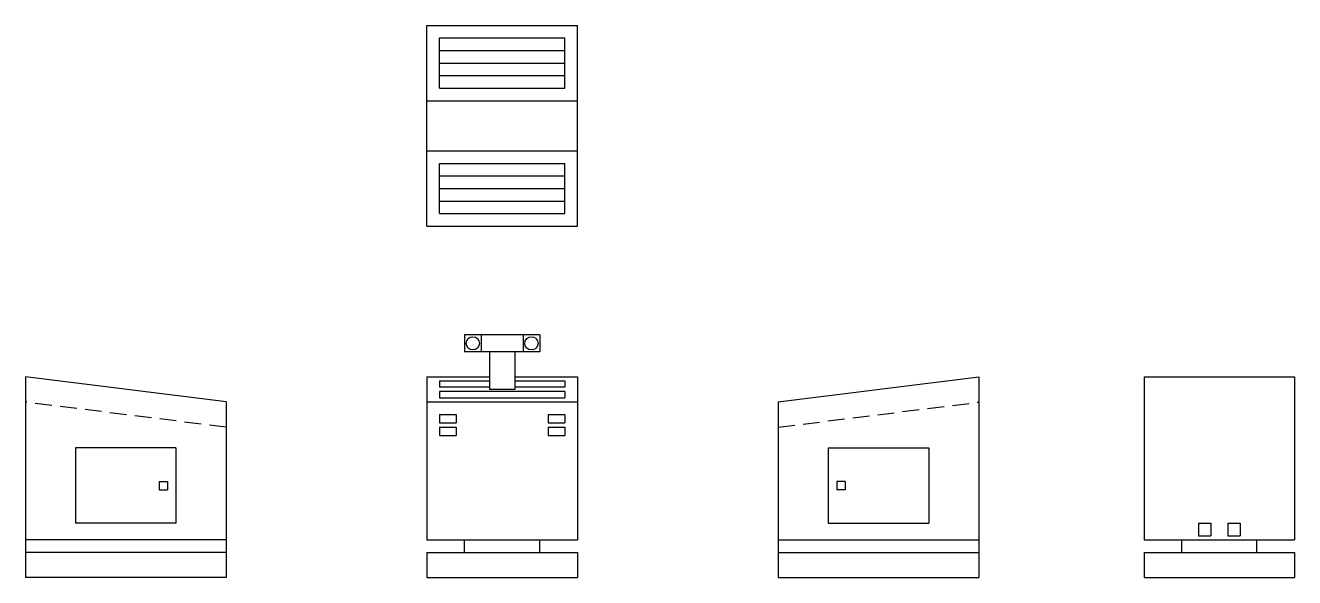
# Model space of a CAD drawing. Header units: inches. Extents: x -88 to 216, y -41 to 92.
import ezdxf

# ---------------------------------------------------------------- set-up
doc = ezdxf.new("R2010")
doc.units = ezdxf.units.IN
doc.header["$LTSCALE"] = 8
doc.header["$MEASUREMENT"] = 0
doc.linetypes.add('DASHED', pattern=[0.75, 0.5, -0.25])

msp = doc.modelspace()

# ---------------------------------------------------------------- linework, layer by layer
for p, q in [((8, 43.5), (8, 91.5)), ((8, 91.5), (44, 91.5)), ((44, 43.5), (44, 91.5)), ((11, 88.5), (41, 88.5)), ((11, 76.5), (11, 88.5)), ((41, 76.5), (41, 88.5)), ((11, 85.5), (41, 85.5)), ((11, 82.5), (41, 82.5)), ((11, 79.5), (41, 79.5)), ((11, 76.5), (41, 76.5)), ((8, 73.5), (44, 73.5)), ((8, 61.5), (44, 61.5)), ((11, 58.5), (41, 58.5)), ((11, 46.5), (11, 58.5)), ((41, 46.5), (41, 58.5)), ((11, 55.5), (41, 55.5)), ((11, 52.5), (41, 52.5)), ((11, 49.5), (41, 49.5)), ((11, 46.5), (41, 46.5)), ((8, 43.5), (44, 43.5)), ((17, 17.5), (17, 13.5)), ((35, 17.5), (17, 17.5)), ((21, 17.5), (21, 13.5)), ((31, 17.5), (31, 13.5)), ((35, 17.5), (35, 13.5)), ((35, 13.5), (17, 13.5)), ((23, 13.5), (23, 4.5)), ((29, 13.5), (29, 4.5)), ((-88, 7.5), (-88, -40.5)), ((-40, 1.5), (-88, 7.5)), ((8, 7.5), (23, 7.5)), ((8, 7.5), (8, -31.5)), ((11, 6.5), (11, 5)), ((11, 6.5), (23, 6.5)), ((29, 7.5), (44, 7.5)), ((29, 6.5), (41, 6.5)), ((41, 6.5), (41, 5)), ((44, 7.5), (44, -31.5)), ((92, 1.5), (140, 7.5)), ((140, 7.5), (140, -40.5)), ((179.5, 7.5), (215.5, 7.5)), ((179.5, 7.5), (179.5, -31.5)), ((215.5, 7.5), (215.5, -31.5)), ((23, 5), (11, 5)), ((41, 4), (11, 4)), ((11, 4), (11, 2.5)), ((29, 4.5), (23, 4.5)), ((41, 5), (29, 5)), ((41, 4), (41, 2.5)), ((-40, 1.5), (-40, -40.5)), ((8, 1.5), (44, 1.5)), ((11, 2.5), (41, 2.5)), ((92, 1.5), (92, -40.5)), ((11, -1.5), (15, -1.5)), ((11, -1.5), (11, -3.5)), ((15, -1.5), (15, -3.5)), ((37, -1.5), (37, -3.5)), ((37, -1.5), (41, -1.5)), ((41, -1.5), (41, -3.5)), ((11, -3.5), (15, -3.5)), ((11, -4.5), (15, -4.5)), ((11, -4.5), (11, -6.5)), ((15, -4.5), (15, -6.5)), ((37, -3.5), (41, -3.5)), ((37, -4.5), (41, -4.5)), ((37, -4.5), (37, -6.5)), ((41, -4.5), (41, -6.5)), ((11, -6.5), (15, -6.5)), ((37, -6.5), (41, -6.5)), ((-76, -9.5), (-76, -27.5)), ((-52, -9.5), (-76, -9.5)), ((-52, -9.5), (-52, -27.5)), ((104, -9.5), (104, -27.5)), ((104, -9.5), (128, -9.5)), ((128, -9.5), (128, -27.5)), ((-56, -17.5), (-56, -19.5)), ((-56, -17.5), (-54, -17.5)), ((-54, -17.5), (-54, -19.5)), ((106, -17.5), (106, -19.5)), ((108, -17.5), (106, -17.5)), ((108, -17.5), (108, -19.5)), ((-56, -19.5), (-54, -19.5)), ((108, -19.5), (106, -19.5)), ((-52, -27.5), (-76, -27.5)), ((104, -27.5), (128, -27.5)), ((192.5, -27.5), (195.5, -27.5)), ((192.5, -27.5), (192.5, -30.5)), ((195.5, -27.5), (195.5, -30.5)), ((199.5, -27.5), (199.5, -30.5)), ((199.5, -27.5), (202.5, -27.5)), ((202.5, -27.5), (202.5, -30.5)), ((-40, -31.5), (-88, -31.5)), ((8, -31.5), (44, -31.5)), ((17, -34.5), (17, -31.5)), ((35, -34.5), (35, -31.5)), ((92, -31.5), (140, -31.5)), ((179.5, -31.5), (215.5, -31.5)), ((188.5, -34.5), (188.5, -31.5)), ((192.5, -30.5), (195.5, -30.5)), ((199.5, -30.5), (202.5, -30.5)), ((206.5, -34.5), (206.5, -31.5)), ((-40, -34.5), (-88, -34.5)), ((8, -34.5), (44, -34.5)), ((8, -34.5), (8, -40.5)), ((44, -34.5), (44, -40.5)), ((92, -34.5), (140, -34.5)), ((179.5, -34.5), (215.5, -34.5)), ((179.5, -34.5), (179.5, -40.5)), ((215.5, -34.5), (215.5, -40.5)), ((-40, -40.5), (-88, -40.5)), ((8, -40.5), (44, -40.5)), ((92, -40.5), (140, -40.5)), ((179.5, -40.5), (215.5, -40.5))]:
    msp.add_line(p, q)
at = {"linetype": 'DASHED'}
for p, q in [((-40, -4.55), (-88, 1.45)), ((92, -4.55), (140, 1.45))]:
    msp.add_line(p, q, dxfattribs=at)
for centre in [(19, 15.5), (33, 15.5)]:
    msp.add_circle(centre, 1.58)

doc.saveas('drawing.dxf')
